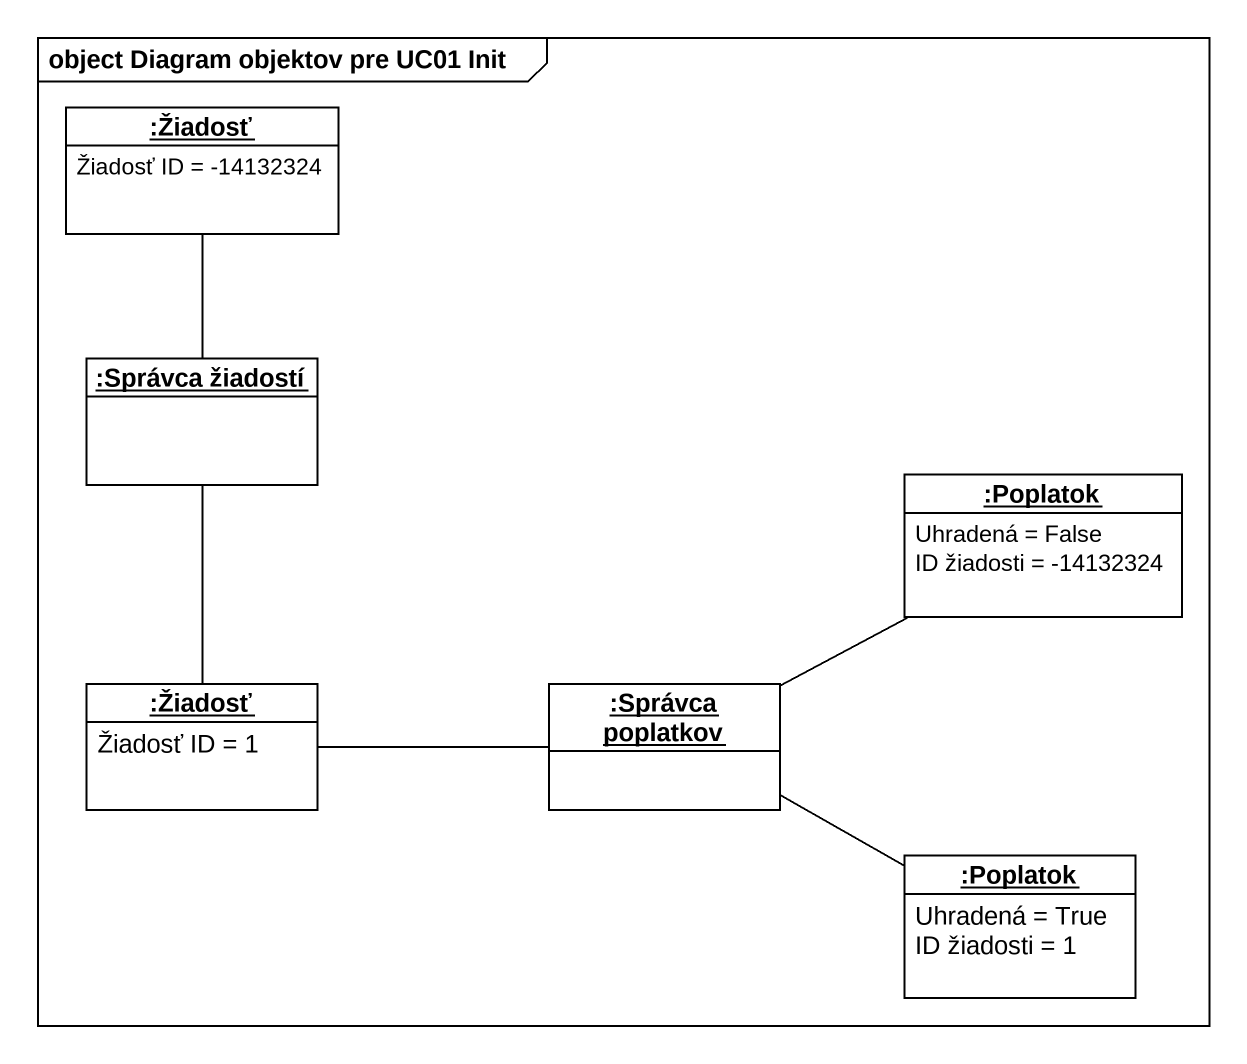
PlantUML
@startuml
mainframe object Diagram objektov pre UC01 Init
hide circle
hide empty members
object ":Žiadosť" as Žiadosť {
  Žiadosť ID = -14132324
}
object ":Správca žiadostí" as Správca_žiadostí
object ":Poplatok" as Poplatok {
  Uhradená = False
  ID žiadosti = -14132324
}
object ":Žiadosť" as Žiadosť_2 {
  Žiadosť ID = 1
}
object ":Správca poplatkov" as Správca_poplatkov
object ":Poplatok" as Poplatok_2 {
  Uhradená = True
  ID žiadosti = 1
}
Žiadosť -- Správca_žiadostí
Správca_žiadostí -- Žiadosť_2
Žiadosť_2 -right- Správca_poplatkov
Správca_poplatkov -right- Poplatok
Správca_poplatkov -right- Poplatok_2
@enduml
